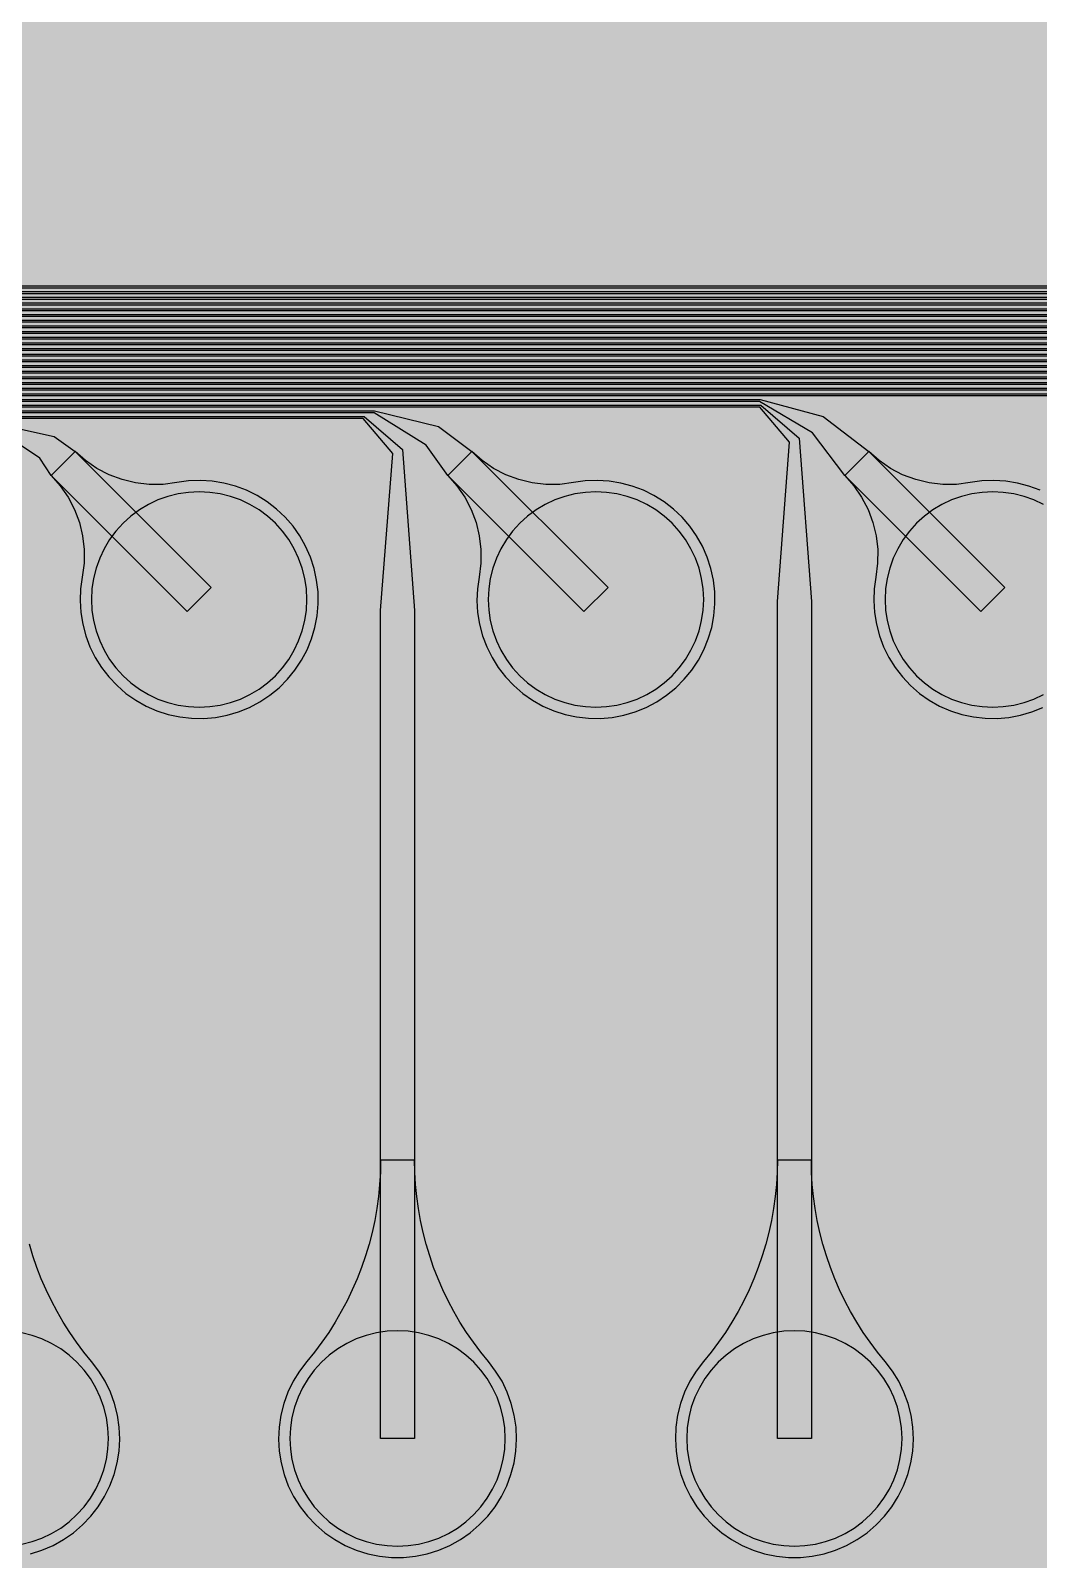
# Model space of a CAD drawing. Header units: metres. Extents: x -7220 to 10980, y -29667 to 1833.
# Drawn here: x -4156 to -3267, y -17889 to -16541 of the extents above; entities that cross this region are included whole.
import ezdxf

# ---------------------------------------------------------------- set-up
doc = ezdxf.new("R2010")
doc.units = ezdxf.units.M
for name, color, linetype in [('Metal1', 4, 'CONTINUOUS'), ('Polyimide', 7, 'CONTINUOUS'), ('Polyimide_Negative', 5, 'CONTINUOUS')]:
    doc.layers.add(name, color=color, linetype=linetype)

msp = doc.modelspace()

# ---------------------------------------------------------------- hatches: boundary and pattern name
at = {"layer": 'Polyimide'}
msp.add_hatch(color=7, dxfattribs=at).paths.add_polyline_path([(4099.4, -13861.6), (4142.6, -14152.8), (4214.2, -14438.4), (4313.4, -14715.5), (4439.2, -14981.7), (4590.6, -15234.2), (4766, -15470.7), (4963.7, -15688.8), (5181.8, -15886.5), (5418.3, -16061.9), (5670.8, -16213.3), (5936.9, -16339.1), (6214.1, -16438.3), (6499.7, -16509.9), (6790.9, -16553.1), (7085, -16567.5), (9980.4, -16567.5), (10058.8, -16571.4), (10136.4, -16582.9), (10212.6, -16601.9), (10286.5, -16628.4), (10357.5, -16662), (10424.8, -16702.3), (10487.9, -16749.1), (10546.1, -16801.8), (10598.8, -16860), (10645.6, -16923), (10685.9, -16990.4), (10719.5, -17061.4), (10745.9, -17135.3), (10765, -17211.4), (10776.5, -17289.1), (10780.4, -17367.5), (10780.4, -21957.3), (10741.6, -22012.9), (10706, -22070.6), (10673.6, -22130.1), (10644.5, -22191.4), (10618.9, -22254.2), (10596.8, -22318.2), (10578.3, -22383.5), (10563.4, -22449.6), (10552.2, -22516.5), (10544.7, -22583.8), (10541, -22651.5), (10541, -22719.3), (10544.7, -22787), (10552.2, -22854.4), (10563.4, -22921.2), (10578.3, -22987.4), (10596.8, -23052.6), (10618.9, -23116.7), (10644.5, -23179.5), (10673.6, -23240.7), (10706, -23300.3), (10741.6, -23357.9), (10780.4, -23413.5), (10780.4, -28667.5), (10776.5, -28745.9), (10765, -28823.6), (10745.9, -28899.7), (10719.5, -28973.6), (10685.9, -29044.6), (10645.6, -29112), (10598.8, -29175), (10546.1, -29233.2), (10487.9, -29285.9), (10424.8, -29332.7), (10357.5, -29373), (10286.5, -29406.6), (10212.6, -29433.1), (10136.4, -29452.1), (10058.8, -29463.6), (9980.4, -29467.5), (-6219.6, -29467.5), (-6298, -29463.6), (-6375.7, -29452.1), (-6451.9, -29433.1), (-6525.8, -29406.6), (-6596.7, -29373), (-6664.1, -29332.7), (-6727.1, -29285.9), (-6785.3, -29233.2), (-6838, -29175), (-6884.8, -29112), (-6925.2, -29044.6), (-6958.7, -28973.6), (-6985.2, -28899.7), (-7004.3, -28823.6), (-7015.8, -28745.9), (-7019.6, -28667.5), (-7019.6, -23426.3), (-6979.4, -23370.1), (-6942.3, -23311.6), (-6908.7, -23251.2), (-6878.5, -23189), (-6851.8, -23125.1), (-6828.8, -23059.9), (-6809.5, -22993.4), (-6794, -22926), (-6782.4, -22857.8), (-6774.6, -22789.1), (-6770.7, -22720), (-6770.7, -22650.8), (-6774.6, -22581.8), (-6782.4, -22513), (-6794, -22444.8), (-6809.5, -22377.4), (-6828.8, -22311), (-6851.8, -22245.7), (-6878.5, -22181.9), (-6908.7, -22119.7), (-6942.3, -22059.2), (-6979.4, -22000.8), (-7019.6, -21944.5), (-7019.6, -17367.5), (-7015.8, -17289.1), (-7004.3, -17211.4), (-6985.2, -17135.3), (-6958.7, -17061.4), (-6925.2, -16990.4), (-6884.8, -16923), (-6838, -16860), (-6785.3, -16801.8), (-6727.1, -16749.1), (-6664.1, -16702.3), (-6596.7, -16662), (-6525.8, -16628.4), (-6451.9, -16601.9), (-6375.7, -16582.9), (-6298, -16571.4), (-6219.6, -16567.5), (-3314, -16567.5), (-3019.9, -16553.1), (-2728.7, -16509.9), (-2443.1, -16438.3), (-2165.9, -16339.1), (-1899.8, -16213.3), (-1647.3, -16061.9), (-1410.8, -15886.5), (-1192.7, -15688.8), (-995, -15470.7), (-819.6, -15234.2), (-668.2, -14981.7), (-542.4, -14715.5), (-443.2, -14438.4), (-371.6, -14152.8), (-328.4, -13861.6), (-314, -13567.5), (-314, -13373.5), (-317.5, -13328.1), (-327.7, -13283.8), (-344.6, -13241.5), (-367.6, -13202.3), (-396.4, -13167), (-430.1, -13136.5), (-468, -13111.4), (-509.3, -13092.3), (-509.3, -13092.3), (-578.2, -13061.3), (-642.2, -13021.2), (-700.3, -12973), (-751.3, -12917.3), (-794.4, -12855.3), (-828.7, -12788.1), (-853.7, -12716.8), (-868.9, -12642.8), (-874, -12567.5), (-868.9, -12492.2), (-853.7, -12418.2), (-828.7, -12346.9), (-794.4, -12279.7), (-751.3, -12217.7), (-700.3, -12162), (-642.2, -12113.8), (-578.2, -12073.7), (-509.3, -12042.7), (-509.3, -12042.7), (-468, -12023.6), (-430.1, -11998.5), (-396.4, -11968), (-367.6, -11932.7), (-344.6, -11893.5), (-327.7, -11851.2), (-317.5, -11806.9), (-314, -11761.5), (-314, -11074.3), (-317.5, -11028.9), (-327.7, -10984.6), (-344.6, -10942.4), (-367.6, -10903.1), (-396.4, -10867.8), (-430.1, -10837.3), (-468, -10812.2), (-509.3, -10793.2), (-509.3, -10793.2), (-578.2, -10762.1), (-642.2, -10722.1), (-700.3, -10673.8), (-751.3, -10618.1), (-794.4, -10556.1), (-828.7, -10488.9), (-853.7, -10417.6), (-868.9, -10343.7), (-874, -10268.3), (-868.9, -10193), (-853.7, -10119), (-828.7, -10047.8), (-794.4, -9980.5), (-751.3, -9918.5), (-700.3, -9862.9), (-642.2, -9814.6), (-578.2, -9774.6), (-509.3, -9743.5), (-509.3, -9743.5), (-468, -9724.5), (-430.1, -9699.4), (-396.4, -9668.8), (-367.6, -9633.5), (-344.6, -9594.3), (-327.7, -9552), (-317.5, -9507.7), (-314, -9462.4), (-314, -8775.1), (-317.5, -8729.8), (-327.7, -8685.5), (-344.6, -8643.2), (-367.6, -8604), (-396.4, -8568.7), (-430.1, -8538.1), (-468, -8513), (-509.3, -8494), (-509.3, -8494), (-578.2, -8462.9), (-642.2, -8422.9), (-700.3, -8374.6), (-751.3, -8319), (-794.4, -8257), (-828.7, -8189.7), (-853.7, -8118.5), (-868.9, -8044.5), (-874, -7969.2), (-868.9, -7893.8), (-853.7, -7819.9), (-828.7, -7748.6), (-794.4, -7681.4), (-751.3, -7619.4), (-700.3, -7563.7), (-642.2, -7515.4), (-578.2, -7475.4), (-509.3, -7444.3), (-509.3, -7444.3), (-468, -7425.3), (-430.1, -7400.2), (-396.4, -7369.7), (-367.6, -7334.4), (-344.6, -7295.1), (-327.7, -7252.9), (-317.5, -7208.6), (-314, -7163.2), (-314, -6476), (-317.5, -6430.6), (-327.7, -6386.3), (-344.6, -6344), (-367.6, -6304.8), (-396.4, -6269.5), (-430.1, -6239), (-468, -6213.9), (-509.3, -6194.8), (-509.3, -6194.8), (-578.2, -6163.8), (-642.2, -6123.7), (-700.3, -6075.5), (-751.3, -6019.8), (-794.4, -5957.8), (-828.7, -5890.6), (-853.7, -5819.3), (-868.9, -5745.3), (-874, -5670), (-868.9, -5594.7), (-853.7, -5520.7), (-828.7, -5449.4), (-794.4, -5382.2), (-751.3, -5320.2), (-700.3, -5264.5), (-642.2, -5216.3), (-578.2, -5176.2), (-509.3, -5145.2), (-509.3, -5145.2), (-468, -5126.1), (-430.1, -5101), (-396.4, -5070.5), (-367.6, -5035.2), (-344.6, -4996), (-327.7, -4953.7), (-317.5, -4909.4), (-314, -4864), (-314, 380), (-314, 1532.5), (-269, 1532.5), (-268.8, 1525.6), (-268.1, 1518.8), (-267, 1512), (-265.4, 1505.3), (-263.4, 1498.7), (-261, 1492.3), (-258.2, 1486.1), (-254.9, 1480), (-251.3, 1474.2), (-247.3, 1468.6), (-242.9, 1463.3), (-238.2, 1458.3), (-233.2, 1453.6), (-227.9, 1449.2), (-222.3, 1445.2), (-216.5, 1441.6), (-210.4, 1438.3), (-204.2, 1435.5), (-197.8, 1433.1), (-191.2, 1431.1), (-184.5, 1429.5), (-177.7, 1428.4), (-170.9, 1427.7), (-164, 1427.5), (-157.1, 1427.7), (-150.3, 1428.4), (-143.5, 1429.5), (-136.8, 1431.1), (-130.2, 1433.1), (-123.8, 1435.5), (-117.6, 1438.3), (-111.5, 1441.6), (-105.7, 1445.2), (-100.1, 1449.2), (-94.8, 1453.6), (-89.8, 1458.3), (-85.1, 1463.3), (-80.7, 1468.6), (-76.7, 1474.2), (-73.1, 1480), (-69.8, 1486.1), (-67, 1492.3), (-64.6, 1498.7), (-62.6, 1505.3), (-61, 1512), (-59.9, 1518.8), (-59.2, 1525.6), (-59, 1532.5), (1786, 1532.5), (3835, 1532.5), (3835.2, 1539), (3835.9, 1545.6), (3836.9, 1552), (3838.4, 1558.4), (3840.3, 1564.6), (3842.6, 1570.8), (3845.3, 1576.7), (3848.4, 1582.5), (3851.9, 1588.1), (3855.7, 1593.4), (3859.8, 1598.4), (3864.3, 1603.2), (3869.1, 1607.7), (3874.1, 1611.8), (3879.4, 1615.6), (3885, 1619.1), (3890.8, 1622.2), (3896.7, 1624.9), (3902.9, 1627.2), (3909.1, 1629.1), (3915.5, 1630.6), (3921.9, 1631.6), (3928.5, 1632.3), (3935, 1632.5), (3941.5, 1632.3), (3948.1, 1631.6), (3954.5, 1630.6), (3960.9, 1629.1), (3967.1, 1627.2), (3973.3, 1624.9), (3979.2, 1622.2), (3985, 1619.1), (3990.6, 1615.6), (3995.9, 1611.8), (4000.9, 1607.7), (4005.7, 1603.2), (4010.2, 1598.4), (4014.3, 1593.4), (4018.1, 1588.1), (4021.6, 1582.5), (4024.7, 1576.7), (4027.4, 1570.8), (4029.7, 1564.6), (4031.6, 1558.4), (4033.1, 1552), (4034.1, 1545.6), (4034.8, 1539), (4035, 1532.5), (4085, 1532.5), (4085, 380), (4085, 330), (4085, -4864), (4088.5, -4909.4), (4098.7, -4953.7), (4115.6, -4996), (4138.6, -5035.2), (4167.4, -5070.5), (4201.1, -5101), (4239, -5126.1), (4280.3, -5145.2), (4280.3, -5145.2), (4349.2, -5176.2), (4413.2, -5216.3), (4471.3, -5264.5), (4522.3, -5320.2), (4565.4, -5382.2), (4599.7, -5449.4), (4624.7, -5520.7), (4639.9, -5594.7), (4645, -5670), (4639.9, -5745.3), (4624.7, -5819.3), (4599.7, -5890.6), (4565.4, -5957.8), (4522.3, -6019.8), (4471.3, -6075.5), (4413.2, -6123.7), (4349.2, -6163.8), (4280.3, -6194.8), (4239, -6213.9), (4201.1, -6239), (4167.4, -6269.5), (4138.6, -6304.8), (4115.6, -6344), (4098.7, -6386.3), (4088.5, -6430.6), (4085, -6476), (4085, -13567.5), (4099.4, -13861.6)])
at = {"layer": 'Polyimide_Negative'}
h = msp.add_hatch(color=7, dxfattribs=at)
h.paths.add_polyline_path([(-677.7, -11900.1), (-672.7, -11897), (-514, -11825.4), (-514, -11010.5), (-672.7, -10938.9), (-759.7, -10884.5), (-838.5, -10818.9), (-907.8, -10743.4), (-966.3, -10659.2), (-1013, -10567.8), (-1046.9, -10471.1), (-1067.5, -10370.6), (-1074.5, -10268.3), (-1040.7, -9768.4), (-677.7, -9600.9), (-672.7, -9597.8), (-514, -9526.2), (-514, -8711.3), (-672.7, -8639.7), (-759.7, -8585.3), (-838.5, -8519.8), (-907.8, -8444.2), (-966.3, -8360), (-1013, -8268.7), (-1046.9, -8171.9), (-1067.5, -8071.5), (-1074.5, -7969.2), (-1067.5, -7866.9), (-1046.9, -7766.4), (-1013, -7669.7), (-966.3, -7578.3), (-907.8, -7494.1), (-838.5, -7418.6), (-723.4, -7322.8), (-677.7, -7301.8), (-672.7, -7298.6), (-514, -7227), (-514, -6412.1), (-672.7, -6340.5), (-759.7, -6286.2), (-838.5, -6220.6), (-907.8, -6145), (-966.3, -6060.8), (-1013, -5969.5), (-1046.9, -5872.8), (-1067.5, -5772.3), (-1074.5, -5670), (-1067.5, -5567.7), (-1046.9, -5467.2), (-1013, -5370.5), (-966.3, -5279.2), (-907.8, -5195), (-838.5, -5119.4), (-723.4, -5023.7), (-677.7, -5002.6), (-672.7, -4999.5), (-514, -4927.9), (-514, 1732.5), (166.5, 1732.5), (1786, 1732.5), (3699.2, 1732.5), (3768.3, 1782), (3784.9, 1792.4), (3802.3, 1801.7), (3820.2, 1809.8), (3838.5, 1816.7), (3857.3, 1822.4), (3876.5, 1826.8), (3895.8, 1830), (3915.4, 1832), (3935, 1832.6), (3954.6, 1832), (3974.2, 1830), (3993.5, 1826.8), (4012.7, 1822.4), (4031.5, 1816.7), (4049.8, 1809.8), (4067.7, 1801.7), (4085.1, 1792.4), (4101.7, 1782), (4285, 1650.7), (4285, -4927.9), (4443.7, -4999.5), (4530.7, -5053.8), (4609.5, -5119.4), (4678.8, -5195), (4737.3, -5279.2), (4784, -5370.5), (4817.9, -5467.2), (4838.5, -5567.7), (4845.5, -5670), (4838.5, -5772.3), (4817.9, -5872.8), (4784, -5969.5), (4737.3, -6060.8), (4678.8, -6145), (4609.5, -6220.6), (4530.7, -6286.2), (4443.7, -6340.5), (4285, -6412.1), (4285, -13562.6), (4298.7, -13841.9), (4339, -14113.7), (4405.8, -14380.2), (4498.4, -14638.9), (4615.8, -14887.3), (4757.1, -15123), (4920.8, -15343.6), (5105.3, -15547.2), (5308.9, -15731.7), (5529.5, -15895.4), (5765.2, -16036.7), (6013.6, -16154.1), (6272.3, -16246.7), (6538.8, -16313.5), (6810.6, -16353.8), (7089.9, -16367.5), (9985.3, -16367.5), (10078.4, -16372.1), (10175.5, -16386.5), (10270.7, -16410.3), (10363.2, -16443.4), (10451.9, -16485.4), (10536.1, -16535.8), (10614.9, -16594.3), (10687.7, -16660.2), (10753.6, -16733), (10812, -16811.8), (10862.5, -16896), (10904.5, -16984.7), (10937.5, -17077.1), (10961.4, -17172.4), (10975.8, -17269.5), (10980.4, -17362.6), (10980.4, -22020.1), (10908.8, -22122.8), (10879, -22171), (10851.9, -22220.8), (10827.6, -22272.1), (10806.2, -22324.6), (10787.7, -22378.2), (10772.2, -22432.8), (10759.7, -22488.1), (10750.4, -22544.1), (10744.1, -22600.4), (10741, -22657.1), (10741, -22713.8), (10744.1, -22770.4), (10750.4, -22826.8), (10759.7, -22882.7), (10772.2, -22938.1), (10787.7, -22992.6), (10806.2, -23046.2), (10827.6, -23098.8), (10851.9, -23150), (10879, -23199.8), (10908.8, -23248.1), (10980.4, -23350.7), (10980.4, -28672.4), (10975.8, -28765.5), (10961.4, -28862.6), (10937.5, -28957.9), (10904.5, -29050.3), (10862.5, -29139), (10812, -29223.2), (10753.6, -29302), (10687.7, -29374.8), (10614.9, -29440.7), (10536.1, -29499.2), (10451.9, -29549.6), (10363.2, -29591.6), (10270.7, -29624.7), (10175.5, -29648.5), (10078.4, -29662.9), (9985.3, -29667.5), (-6224.5, -29667.5), (-6317.7, -29662.9), (-6414.8, -29648.5), (-6510, -29624.7), (-6602.4, -29591.6), (-6691.1, -29549.6), (-6775.3, -29499.2), (-6854.2, -29440.7), (-6926.9, -29374.8), (-6992.8, -29302), (-7051.3, -29223.2), (-7101.8, -29139), (-7143.7, -29050.3), (-7176.8, -28957.9), (-7200.6, -28862.6), (-7215.1, -28765.5), (-7219.6, -28672.4), (-7219.6, -23362.1), (-7145.3, -23258.2), (-7114.3, -23209.4), (-7086.1, -23158.8), (-7060.8, -23106.7), (-7038.6, -23053.3), (-7019.3, -22998.7), (-7003.2, -22943.1), (-6990.2, -22886.7), (-6980.5, -22829.7), (-6973.9, -22772.2), (-6970.7, -22714.4), (-6970.7, -22656.5), (-6973.9, -22598.7), (-6980.5, -22541.2), (-6990.2, -22484.1), (-7003.2, -22427.7), (-7019.3, -22372.1), (-7038.6, -22317.6), (-7060.8, -22264.1), (-7086.1, -22212.1), (-7114.3, -22161.5), (-7145.3, -22112.6), (-7219.6, -22008.7), (-7219.6, -17362.6), (-7215.1, -17269.5), (-7200.6, -17172.4), (-7176.8, -17077.1), (-7143.7, -16984.7), (-7101.8, -16896), (-7051.3, -16811.8), (-6992.8, -16733), (-6926.9, -16660.2), (-6854.2, -16594.3), (-6775.3, -16535.8), (-6691.1, -16485.4), (-6602.4, -16443.4), (-6510, -16410.3), (-6414.8, -16386.5), (-6317.7, -16372.1), (-6224.5, -16367.5), (-3318.9, -16367.5), (-3039.6, -16353.8), (-2767.8, -16313.5), (-2501.3, -16246.7), (-2242.6, -16154.1), (-1994.2, -16036.7), (-1758.5, -15895.4), (-1537.9, -15731.7), (-1334.3, -15547.2), (-1149.8, -15343.6), (-986.1, -15123), (-844.8, -14887.3), (-727.4, -14638.9), (-634.8, -14380.2), (-568, -14113.7), (-527.7, -13841.9), (-514, -13562.6), (-514, -13309.6), (-672.7, -13238), (-759.7, -13183.7), (-838.5, -13118.1), (-907.8, -13042.5), (-966.3, -12958.3), (-1013, -12867), (-1046.9, -12770.2), (-1067.5, -12669.8), (-1074.5, -12567.5), (-1040.7, -12067.5), (-677.7, -11900.1)])
h.paths.add_polyline_path([(4085, -13567.5), (4085, -6476), (4088.5, -6430.6), (4098.7, -6386.3), (4115.6, -6344), (4138.6, -6304.8), (4167.4, -6269.5), (4201.1, -6239), (4239, -6213.9), (4280.3, -6194.8), (4349.2, -6163.8), (4413.2, -6123.7), (4471.3, -6075.5), (4522.3, -6019.8), (4565.4, -5957.8), (4599.7, -5890.6), (4624.7, -5819.3), (4639.9, -5745.3), (4645, -5670), (4639.9, -5594.7), (4624.7, -5520.7), (4599.7, -5449.4), (4565.4, -5382.2), (4522.3, -5320.2), (4471.3, -5264.5), (4413.2, -5216.3), (4349.2, -5176.2), (4280.3, -5145.2), (4280.3, -5145.2), (4239, -5126.1), (4201.1, -5101), (4167.4, -5070.5), (4138.6, -5035.2), (4115.6, -4996), (4098.7, -4953.7), (4088.5, -4909.4), (4085, -4864), (4085, 330), (4085, 380), (4085, 1532.5), (4035, 1532.5), (4034.8, 1539), (4034.1, 1545.6), (4033.1, 1552), (4031.6, 1558.4), (4029.7, 1564.6), (4027.4, 1570.8), (4024.7, 1576.7), (4021.6, 1582.5), (4018.1, 1588.1), (4014.3, 1593.4), (4010.2, 1598.4), (4005.7, 1603.2), (4000.9, 1607.7), (3995.9, 1611.8), (3990.6, 1615.6), (3985, 1619.1), (3979.2, 1622.2), (3973.3, 1624.9), (3967.1, 1627.2), (3960.9, 1629.1), (3954.5, 1630.6), (3948.1, 1631.6), (3941.5, 1632.3), (3935, 1632.5), (3928.5, 1632.3), (3921.9, 1631.6), (3915.5, 1630.6), (3909.1, 1629.1), (3902.9, 1627.2), (3896.7, 1624.9), (3890.8, 1622.2), (3885, 1619.1), (3879.4, 1615.6), (3874.1, 1611.8), (3869.1, 1607.7), (3864.3, 1603.2), (3859.8, 1598.4), (3855.7, 1593.4), (3851.9, 1588.1), (3848.4, 1582.5), (3845.3, 1576.7), (3842.6, 1570.8), (3840.3, 1564.6), (3838.4, 1558.4), (3836.9, 1552), (3835.9, 1545.6), (3835.2, 1539), (3835, 1532.5), (1786, 1532.5), (-59, 1532.5), (-59.2, 1525.6), (-59.9, 1518.8), (-61, 1512), (-62.6, 1505.3), (-64.6, 1498.7), (-67, 1492.3), (-69.8, 1486.1), (-73.1, 1480), (-76.7, 1474.2), (-80.7, 1468.6), (-85.1, 1463.3), (-89.8, 1458.3), (-94.8, 1453.6), (-100.1, 1449.2), (-105.7, 1445.2), (-111.5, 1441.6), (-117.6, 1438.3), (-123.8, 1435.5), (-130.2, 1433.1), (-136.8, 1431.1), (-143.5, 1429.5), (-150.3, 1428.4), (-157.1, 1427.7), (-164, 1427.5), (-170.9, 1427.7), (-177.7, 1428.4), (-184.5, 1429.5), (-191.2, 1431.1), (-197.8, 1433.1), (-204.2, 1435.5), (-210.4, 1438.3), (-216.5, 1441.6), (-222.3, 1445.2), (-227.9, 1449.2), (-233.2, 1453.6), (-238.2, 1458.3), (-242.9, 1463.3), (-247.3, 1468.6), (-251.3, 1474.2), (-254.9, 1480), (-258.2, 1486.1), (-261, 1492.3), (-263.4, 1498.7), (-265.4, 1505.3), (-267, 1512), (-268.1, 1518.8), (-268.8, 1525.6), (-269, 1532.5), (-314, 1532.5), (-314, 380), (-314, -4864), (-317.5, -4909.4), (-327.7, -4953.7), (-344.6, -4996), (-367.6, -5035.2), (-396.4, -5070.5), (-430.1, -5101), (-468, -5126.1), (-509.3, -5145.2), (-509.3, -5145.2), (-578.2, -5176.2), (-642.2, -5216.3), (-700.3, -5264.5), (-751.3, -5320.2), (-794.4, -5382.2), (-828.7, -5449.4), (-853.7, -5520.7), (-868.9, -5594.7), (-874, -5670), (-868.9, -5745.3), (-853.7, -5819.3), (-828.7, -5890.6), (-794.4, -5957.8), (-751.3, -6019.8), (-700.3, -6075.5), (-642.2, -6123.7), (-578.2, -6163.8), (-509.3, -6194.8), (-509.3, -6194.8), (-468, -6213.9), (-430.1, -6239), (-396.4, -6269.5), (-367.6, -6304.8), (-344.6, -6344), (-327.7, -6386.3), (-317.5, -6430.6), (-314, -6476), (-314, -7163.2), (-317.5, -7208.6), (-327.7, -7252.9), (-344.6, -7295.1), (-367.6, -7334.4), (-396.4, -7369.7), (-430.1, -7400.2), (-468, -7425.3), (-509.3, -7444.3), (-509.3, -7444.3), (-578.2, -7475.4), (-642.2, -7515.4), (-700.3, -7563.7), (-751.3, -7619.4), (-794.4, -7681.4), (-828.7, -7748.6), (-853.7, -7819.9), (-868.9, -7893.8), (-874, -7969.2), (-868.9, -8044.5), (-853.7, -8118.5), (-828.7, -8189.7), (-794.4, -8257), (-751.3, -8319), (-700.3, -8374.6), (-642.2, -8422.9), (-578.2, -8462.9), (-509.3, -8494), (-509.3, -8494), (-468, -8513), (-430.1, -8538.1), (-396.4, -8568.7), (-367.6, -8604), (-344.6, -8643.2), (-327.7, -8685.5), (-317.5, -8729.8), (-314, -8775.1), (-314, -9462.4), (-317.5, -9507.7), (-327.7, -9552), (-344.6, -9594.3), (-367.6, -9633.5), (-396.4, -9668.8), (-430.1, -9699.4), (-468, -9724.5), (-509.3, -9743.5), (-509.3, -9743.5), (-578.2, -9774.6), (-642.2, -9814.6), (-700.3, -9862.9), (-751.3, -9918.5), (-794.4, -9980.5), (-828.7, -10047.8), (-853.7, -10119), (-868.9, -10193), (-874, -10268.3), (-868.9, -10343.7), (-853.7, -10417.6), (-828.7, -10488.9), (-794.4, -10556.1), (-751.3, -10618.1), (-700.3, -10673.8), (-642.2, -10722.1), (-578.2, -10762.1), (-509.3, -10793.2), (-509.3, -10793.2), (-468, -10812.2), (-430.1, -10837.3), (-396.4, -10867.8), (-367.6, -10903.1), (-344.6, -10942.4), (-327.7, -10984.6), (-317.5, -11028.9), (-314, -11074.3), (-314, -11761.5), (-317.5, -11806.9), (-327.7, -11851.2), (-344.6, -11893.5), (-367.6, -11932.7), (-396.4, -11968), (-430.1, -11998.5), (-468, -12023.6), (-509.3, -12042.7), (-509.3, -12042.7), (-578.2, -12073.7), (-642.2, -12113.8), (-700.3, -12162), (-751.3, -12217.7), (-794.4, -12279.7), (-828.7, -12346.9), (-853.7, -12418.2), (-868.9, -12492.2), (-874, -12567.5), (-868.9, -12642.8), (-853.7, -12716.8), (-828.7, -12788.1), (-794.4, -12855.3), (-751.3, -12917.3), (-700.3, -12973), (-642.2, -13021.2), (-578.2, -13061.3), (-509.3, -13092.3), (-509.3, -13092.3), (-468, -13111.4), (-430.1, -13136.5), (-396.4, -13167), (-367.6, -13202.3), (-344.6, -13241.5), (-327.7, -13283.8), (-317.5, -13328.1), (-314, -13373.5), (-314, -13567.5), (-328.4, -13861.6), (-371.6, -14152.8), (-443.2, -14438.4), (-542.4, -14715.5), (-668.2, -14981.7), (-819.6, -15234.2), (-995, -15470.7), (-1192.7, -15688.8), (-1410.8, -15886.5), (-1647.3, -16061.9), (-1899.8, -16213.3), (-2165.9, -16339.1), (-2443.1, -16438.3), (-2728.7, -16509.9), (-3019.9, -16553.1), (-3314, -16567.5), (-6219.6, -16567.5), (-6298, -16571.4), (-6375.7, -16582.9), (-6451.9, -16601.9), (-6525.8, -16628.4), (-6596.7, -16662), (-6664.1, -16702.3), (-6727.1, -16749.1), (-6785.3, -16801.8), (-6838, -16860), (-6884.8, -16923), (-6925.2, -16990.4), (-6958.7, -17061.4), (-6985.2, -17135.3), (-7004.3, -17211.4), (-7015.8, -17289.1), (-7019.6, -17367.5), (-7019.6, -21944.5), (-6979.4, -22000.8), (-6942.3, -22059.2), (-6908.7, -22119.7), (-6878.5, -22181.9), (-6851.8, -22245.7), (-6828.8, -22311), (-6809.5, -22377.4), (-6794, -22444.8), (-6782.4, -22513), (-6774.6, -22581.8), (-6770.7, -22650.8), (-6770.7, -22720), (-6774.6, -22789.1), (-6782.4, -22857.8), (-6794, -22926), (-6809.5, -22993.4), (-6828.8, -23059.9), (-6851.8, -23125.1), (-6878.5, -23189), (-6908.7, -23251.2), (-6942.3, -23311.6), (-6979.4, -23370.1), (-7019.6, -23426.3), (-7019.6, -28667.5), (-7015.8, -28745.9), (-7004.3, -28823.6), (-6985.2, -28899.7), (-6958.7, -28973.6), (-6925.2, -29044.6), (-6884.8, -29112), (-6838, -29175), (-6785.3, -29233.2), (-6727.1, -29285.9), (-6664.1, -29332.7), (-6596.7, -29373), (-6525.8, -29406.6), (-6451.9, -29433.1), (-6375.7, -29452.1), (-6298, -29463.6), (-6219.6, -29467.5), (9980.4, -29467.5), (10058.8, -29463.6), (10136.4, -29452.1), (10212.6, -29433.1), (10286.5, -29406.6), (10357.5, -29373), (10424.8, -29332.7), (10487.9, -29285.9), (10546.1, -29233.2), (10598.8, -29175), (10645.6, -29112), (10685.9, -29044.6), (10719.5, -28973.6), (10745.9, -28899.7), (10765, -28823.6), (10776.5, -28745.9), (10780.4, -28667.5), (10780.4, -23413.5), (10741.6, -23357.9), (10706, -23300.3), (10673.6, -23240.7), (10644.5, -23179.5), (10618.9, -23116.7), (10596.8, -23052.6), (10578.3, -22987.4), (10563.4, -22921.2), (10552.2, -22854.4), (10544.7, -22787), (10541, -22719.3), (10541, -22651.5), (10544.7, -22583.8), (10552.2, -22516.5), (10563.4, -22449.6), (10578.3, -22383.5), (10596.8, -22318.2), (10618.9, -22254.2), (10644.5, -22191.4), (10673.6, -22130.1), (10706, -22070.6), (10741.6, -22012.9), (10780.4, -21957.3), (10780.4, -17367.5), (10776.5, -17289.1), (10765, -17211.4), (10745.9, -17135.3), (10719.5, -17061.4), (10685.9, -16990.4), (10645.6, -16923), (10598.8, -16860), (10546.1, -16801.8), (10487.9, -16749.1), (10424.8, -16702.3), (10357.5, -16662), (10286.5, -16628.4), (10212.6, -16601.9), (10136.4, -16582.9), (10058.8, -16571.4), (9980.4, -16567.5), (7085, -16567.5), (6790.9, -16553.1), (6499.7, -16509.9), (6214.1, -16438.3), (5936.9, -16339.1), (5670.8, -16213.3), (5418.3, -16061.9), (5181.8, -15886.5), (4963.7, -15688.8), (4766, -15470.7), (4590.6, -15234.2), (4439.2, -14981.7), (4313.4, -14715.5), (4214.2, -14438.4), (4142.6, -14152.8), (4099.4, -13861.6), (4085, -13567.5)], flags=0)

# ---------------------------------------------------------------- linework, layer by layer
at = {"layer": 'Metal1'}
for points in [[(-6048.1, -19377.9), (-6048.1, -16796.6), (-6017.5, -16766), (21.9, -16766), (69.5, -16789.8), (128.8, -16884.6), (206.2, -17035.7), (179.5, -17049.3), (102.1, -16898.3), (61.2, -16797.5), (21.4, -16768), (-6016.7, -16768), (-6046.1, -16797.4), (-6046.1, -19377.1)], [(-6043.1, -19372.9), (-6043.1, -16801.6), (-6012.5, -16771), (-11.7, -16771), (21.8, -16800.4), (32.9, -16964.2), (32.9, -17782.5), (2.9, -17782.5), (2.9, -16964.2), (14, -16803.6), (-12.5, -16773), (-6011.7, -16773), (-6041.1, -16802.4), (-6041.1, -19372.1)], [(-6038.1, -19367.9), (-6038.1, -16806.6), (-6007.5, -16776), (-328.1, -16776), (-279.9, -16799.4), (-223.6, -16885.6), (-143.9, -17035.5), (-170.4, -17049.5), (-250.1, -16899.7), (-288.6, -16807.6), (-328.6, -16778), (-6006.7, -16778), (-6036.1, -16807.4), (-6036.1, -19367.1)], [(-6033.1, -19362.9), (-6033.1, -16811.6), (-6002.5, -16781), (-361.7, -16781), (-328.2, -16810.4), (-317.1, -16972.2), (-317.1, -17782.5), (-347.1, -17782.5), (-347.1, -16972.2), (-336.1, -16813.6), (-362.5, -16783), (-6001.7, -16783), (-6031.1, -16812.4), (-6031.1, -19362.1)], [(-6028.1, -19357.9), (-6028.1, -16816.6), (-5997.5, -16786), (-678.1, -16786), (-629.3, -16808.9), (-576.1, -16886.7), (-494, -17035.2), (-520.3, -17049.8), (-602.3, -16901.2), (-638.3, -16817.6), (-678.6, -16788), (-5996.7, -16788), (-6026.1, -16817.4), (-6026.1, -19357.1)], [(-6023.1, -19352.9), (-6023.1, -16821.6), (-5992.5, -16791), (-711.7, -16791), (-678.2, -16820.4), (-667.1, -16980.2), (-667.1, -17782.5), (-697.1, -17782.5), (-697.1, -16980.2), (-686.1, -16823.6), (-712.5, -16793), (-5991.7, -16793), (-6021.1, -16822.4), (-6021.1, -19352.1)], [(-6018.1, -19347.9), (-6018.1, -16826.6), (-5987.5, -16796), (-1028.1, -16796), (-978.7, -16818.3), (-928.7, -16887.9), (-844.1, -17035), (-870.1, -17050), (-954.7, -16902.9), (-988, -16827.7), (-1028.6, -16798), (-5986.7, -16798), (-6016.1, -16827.4), (-6016.1, -19347.1)], [(-6013.1, -19342.9), (-6013.1, -16831.6), (-5982.5, -16801), (-1061.7, -16801), (-1028.1, -16830.3), (-1017.1, -16988.2), (-1017.1, -17782.5), (-1047.1, -17782.5), (-1047.1, -16988.2), (-1036.1, -16833.7), (-1062.5, -16803), (-5981.7, -16803), (-6011.1, -16832.4), (-6011.1, -19342.1)], [(-6008.1, -19337.9), (-6008.1, -16836.6), (-5977.5, -16806), (-1378.1, -16806), (-1328, -16827.7), (-1281.5, -16889.2), (-1194.3, -17034.8), (-1220, -17050.2), (-1307.3, -16904.7), (-1337.8, -16837.7), (-1378.6, -16808), (-5976.7, -16808), (-6006.1, -16837.4), (-6006.1, -19337.1)], [(-6003.1, -19332.9), (-6003.1, -16841.6), (-5972.5, -16811), (-1411.7, -16811), (-1378.1, -16840.3), (-1367.1, -16996.2), (-1367.1, -17782.5), (-1397.1, -17782.5), (-1397.1, -16996.2), (-1386.1, -16843.7), (-1412.5, -16813), (-5971.7, -16813), (-6001.1, -16842.4), (-6001.1, -19332.1)], [(-5998.1, -19327.9), (-5998.1, -16846.6), (-5967.5, -16816), (-1728.1, -16816), (-1677.3, -16837), (-1634.5, -16890.7), (-1544.4, -17034.5), (-1569.8, -17050.5), (-1659.9, -16906.6), (-1687.5, -16847.8), (-1728.6, -16818), (-5966.7, -16818), (-5996.1, -16847.4), (-5996.1, -19327.1)], [(-5993.1, -19322.9), (-5993.1, -16851.6), (-5962.5, -16821), (-1761.7, -16821), (-1728.1, -16850.3), (-1717.1, -17004.2), (-1717.1, -17782.5), (-1747.1, -17782.5), (-1747.1, -17004.2), (-1736.2, -16853.7), (-1762.5, -16823), (-5961.7, -16823), (-5991.1, -16852.4), (-5991.1, -19322.1)], [(-5988.1, -19317.9), (-5988.1, -16856.6), (-5957.5, -16826), (-2078.1, -16826), (-2026.5, -16846.3), (-1987.6, -16892.3), (-1894.6, -17034.3), (-1919.7, -17050.7), (-2012.7, -16908.8), (-2037.3, -16857.9), (-2078.6, -16828), (-5956.7, -16828), (-5986.1, -16857.4), (-5986.1, -19317.1)], [(-5983.1, -19312.9), (-5983.1, -16861.6), (-5952.5, -16831), (-2111.7, -16831), (-2078, -16860.3), (-2067.1, -17012.2), (-2067.1, -17782.5), (-2097.1, -17782.5), (-2097.1, -17012.2), (-2086.2, -16863.7), (-2112.5, -16833), (-5951.7, -16833), (-5981.1, -16862.4), (-5981.1, -19312.1)], [(-5978.1, -19307.9), (-5978.1, -16866.6), (-5947.5, -16836), (-2428.1, -16836), (-2375.7, -16855.4), (-2340.9, -16894.1), (-2244.8, -17034), (-2269.5, -17051), (-2365.6, -16911.1), (-2387, -16868.1), (-2428.6, -16838), (-5946.7, -16838), (-5976.1, -16867.4), (-5976.1, -19307.1)], [(-5973.1, -19302.9), (-5973.1, -16871.6), (-5942.5, -16841), (-2461.7, -16841), (-2428, -16870.3), (-2417.1, -17020.2), (-2417.1, -17782.5), (-2447.1, -17782.5), (-2447.1, -17020.2), (-2436.2, -16873.7), (-2462.5, -16843), (-5941.7, -16843), (-5971.1, -16872.4), (-5971.1, -19302.1)], [(-5968.1, -19297.9), (-5968.1, -16876.6), (-5937.5, -16846), (-2778.1, -16846), (-2724.8, -16864.4), (-2694.3, -16896.1), (-2595, -17033.7), (-2619.3, -17051.3), (-2718.7, -16913.7), (-2736.7, -16878.3), (-2778.6, -16848), (-5936.7, -16848), (-5966.1, -16877.4), (-5966.1, -19297.1)], [(-5963.1, -19292.9), (-5963.1, -16881.6), (-5932.5, -16851), (-2811.7, -16851), (-2778, -16880.3), (-2767.1, -17028.2), (-2767.1, -17782.5), (-2797.1, -17782.5), (-2797.1, -17028.2), (-2786.3, -16883.7), (-2812.5, -16853), (-5931.7, -16853), (-5961.1, -16882.4), (-5961.1, -19292.1)], [(-5958.1, -19287.9), (-5958.1, -16886.6), (-5927.5, -16856), (-3128.1, -16856), (-3073.9, -16873.2), (-3048, -16898.4), (-2945.2, -17033.4), (-2969.1, -17051.6), (-3071.9, -16916.6), (-3086.5, -16888.5), (-3128.6, -16858), (-5926.7, -16858), (-5956.1, -16887.4), (-5956.1, -19287.1)], [(-5953.1, -19282.9), (-5953.1, -16891.6), (-5922.5, -16861), (-3161.7, -16861), (-3127.9, -16890.3), (-3117.1, -17036.2), (-3117.1, -17782.5), (-3147.1, -17782.5), (-3147.1, -17036.2), (-3136.3, -16893.7), (-3162.5, -16863), (-5921.7, -16863), (-5951.1, -16892.4), (-5951.1, -19282.1)], [(-5948.1, -19277.9), (-5948.1, -16896.6), (-5917.5, -16866), (-3512.4, -16866), (-3456.6, -16881), (-3416.5, -16911.9), (-3296.5, -17031.9), (-3317.7, -17053.1), (-3437.7, -16933.1), (-3466.2, -16895.4), (-3512.8, -16868), (-5916.7, -16868), (-5946.1, -16897.4), (-5946.1, -19277.1)], [(-5943.1, -19272.9), (-5943.1, -16901.6), (-5912.5, -16871), (-3511.7, -16871), (-3477.9, -16900.3), (-3467.1, -17044.2), (-3467.1, -17782.5), (-3497.1, -17782.5), (-3497.1, -17044.2), (-3486.3, -16903.7), (-3512.5, -16873), (-5911.7, -16873), (-5941.1, -16902.4), (-5941.1, -19272.1)], [(-5938.1, -19267.9), (-5938.1, -16906.6), (-5907.5, -16876), (-3852.4, -16876), (-3795.9, -16890), (-3766.5, -16911.9), (-3646.5, -17031.9), (-3667.7, -17053.1), (-3787.7, -16933.1), (-3806.9, -16906.4), (-3852.8, -16878), (-5906.7, -16878), (-5936.1, -16907.4), (-5936.1, -19267.1)], [(-5933.1, -19262.9), (-5933.1, -16911.6), (-5902.5, -16881), (-3861.7, -16881), (-3827.9, -16910.2), (-3817.1, -17052.2), (-3817.1, -17782.5), (-3847.1, -17782.5), (-3847.1, -17052.2), (-3836.4, -16913.8), (-3862.5, -16883), (-5901.7, -16883), (-5931.1, -16912.4), (-5931.1, -19262.1)], [(-5928.1, -19257.9), (-5928.1, -16916.6), (-5897.5, -16886), (-4192.4, -16886), (-4135, -16898.7), (-4116.5, -16911.9), (-3996.5, -17031.9), (-4017.7, -17053.1), (-4137.7, -16933.1), (-4147.8, -16917.8), (-4192.8, -16888), (-5896.7, -16888), (-5926.1, -16917.4), (-5926.1, -19257.1)], [(-3265.3, -16946.2), (-3275.2, -16942.5), (-3285.3, -16939.8), (-3295.6, -16938.1), (-3306.1, -16937.5), (-3316.6, -16937.9), (-3326.9, -16939.4), (-3339, -16941), (-3351.2, -16941), (-3363.3, -16939.6), (-3375.1, -16936.8), (-3386.6, -16932.5), (-3397.4, -16926.9), (-3407.4, -16920), (-3416.5, -16911.9), (-3437.7, -16933.1), (-3437.7, -16933.1), (-3429.7, -16942.2), (-3422.8, -16952.3), (-3417.1, -16963.1), (-3412.8, -16974.5), (-3410, -16986.3), (-3408.6, -16998.4), (-3408.7, -17010.6), (-3410.2, -17022.7), (-3411.7, -17033.1), (-3412.1, -17043.5), (-3411.5, -17054), (-3409.8, -17064.3), (-3407.1, -17074.5), (-3403.5, -17084.3), (-3398.8, -17093.7), (-3393.3, -17102.6), (-3386.8, -17110.8), (-3379.6, -17118.4), (-3371.7, -17125.3), (-3363.1, -17131.3), (-3354, -17136.5), (-3344.4, -17140.7), (-3334.4, -17143.9), (-3324.2, -17146.1), (-3313.8, -17147.3), (-3303.3, -17147.4), (-3292.8, -17146.5), (-3282.5, -17144.6), (-3272.5, -17141.6), (-3262.8, -17137.7)], [(-4155.9, -17884.2), (-4145.8, -17881), (-4136, -17876.8), (-4126.7, -17871.7), (-4118, -17865.7), (-4110, -17858.8), (-4102.6, -17851.1), (-4096.1, -17842.7), (-4090.5, -17833.7), (-4085.8, -17824.2), (-4082.1, -17814.3), (-4079.4, -17804.1), (-4077.7, -17793.6), (-4077.1, -17783), (-4077.6, -17772.4), (-4079.2, -17761.9), (-4081.8, -17751.6), (-4085.4, -17741.7), (-4090, -17732.1), (-4095.6, -17723.1), (-4102, -17714.6), (-4108.8, -17706.3), (-4115.2, -17697.7), (-4121.3, -17688.9), (-4127.1, -17679.9), (-4132.5, -17670.6), (-4137.5, -17661.1), (-4142.2, -17651.4), (-4146.4, -17641.6), (-4150.3, -17631.6), (-4153.8, -17621.4), (-4156.9, -17611.1)]]:
    msp.add_lwpolyline(points, dxfattribs=at)
for points in [[(-4137.7, -16933.1), (-4129.7, -16942.2), (-4122.8, -16952.3), (-4117.1, -16963.1), (-4112.8, -16974.5), (-4110, -16986.3), (-4108.6, -16998.4), (-4108.7, -17010.6), (-4110.2, -17022.7), (-4111.7, -17033.1), (-4112.1, -17043.5), (-4111.5, -17054), (-4109.8, -17064.3), (-4107.1, -17074.5), (-4103.5, -17084.3), (-4098.8, -17093.7), (-4093.3, -17102.6), (-4086.8, -17110.8), (-4079.6, -17118.4), (-4071.7, -17125.3), (-4063.1, -17131.3), (-4054, -17136.5), (-4044.4, -17140.7), (-4034.4, -17143.9), (-4024.2, -17146.1), (-4013.8, -17147.3), (-4003.3, -17147.4), (-3992.8, -17146.5), (-3982.5, -17144.6), (-3972.5, -17141.6), (-3962.8, -17137.7), (-3953.5, -17132.8), (-3944.8, -17127), (-3936.7, -17120.4), (-3929.3, -17112.9), (-3922.6, -17104.8), (-3916.8, -17096.1), (-3911.9, -17086.8), (-3908, -17077.1), (-3905, -17067.1), (-3903.1, -17056.8), (-3902.2, -17046.3), (-3902.3, -17035.9), (-3903.5, -17025.4), (-3905.7, -17015.2), (-3909, -17005.2), (-3913.2, -16995.6), (-3918.3, -16986.5), (-3924.3, -16977.9), (-3931.2, -16970), (-3938.8, -16962.8), (-3947.1, -16956.4), (-3956, -16950.8), (-3965.3, -16946.2), (-3975.2, -16942.5), (-3985.3, -16939.8), (-3995.6, -16938.1), (-4006.1, -16937.5), (-4016.6, -16937.9), (-4026.9, -16939.4), (-4039, -16941), (-4051.2, -16941), (-4063.3, -16939.6), (-4075.1, -16936.8), (-4086.6, -16932.5), (-4097.4, -16926.9), (-4107.4, -16920), (-4116.5, -16911.9), (-4137.7, -16933.1)], [(-3787.7, -16933.1), (-3779.7, -16942.2), (-3772.8, -16952.3), (-3767.1, -16963.1), (-3762.8, -16974.5), (-3760, -16986.3), (-3758.6, -16998.4), (-3758.7, -17010.6), (-3760.2, -17022.7), (-3761.7, -17033.1), (-3762.1, -17043.5), (-3761.5, -17054), (-3759.8, -17064.3), (-3757.1, -17074.5), (-3753.5, -17084.3), (-3748.8, -17093.7), (-3743.3, -17102.6), (-3736.8, -17110.8), (-3729.6, -17118.4), (-3721.7, -17125.3), (-3713.1, -17131.3), (-3704, -17136.5), (-3694.4, -17140.7), (-3684.4, -17143.9), (-3674.2, -17146.1), (-3663.8, -17147.3), (-3653.3, -17147.4), (-3642.8, -17146.5), (-3632.5, -17144.6), (-3622.5, -17141.6), (-3612.8, -17137.7), (-3603.5, -17132.8), (-3594.8, -17127), (-3586.7, -17120.4), (-3579.3, -17112.9), (-3572.6, -17104.8), (-3566.8, -17096.1), (-3561.9, -17086.8), (-3558, -17077.1), (-3555, -17067.1), (-3553.1, -17056.8), (-3552.2, -17046.3), (-3552.3, -17035.9), (-3553.5, -17025.4), (-3555.7, -17015.2), (-3559, -17005.2), (-3563.2, -16995.6), (-3568.3, -16986.5), (-3574.3, -16977.9), (-3581.2, -16970), (-3588.8, -16962.8), (-3597.1, -16956.4), (-3606, -16950.8), (-3615.3, -16946.2), (-3625.2, -16942.5), (-3635.3, -16939.8), (-3645.6, -16938.1), (-3656.1, -16937.5), (-3666.6, -16937.9), (-3676.9, -16939.4), (-3689, -16941), (-3701.2, -16941), (-3713.3, -16939.6), (-3725.1, -16936.8), (-3736.6, -16932.5), (-3747.4, -16926.9), (-3757.4, -16920), (-3766.5, -16911.9), (-3787.7, -16933.1)], [(-3847.1, -17536.9), (-3847.3, -17547.7), (-3848, -17558.4), (-3849, -17569.1), (-3850.5, -17579.7), (-3852.3, -17590.3), (-3854.6, -17600.8), (-3857.3, -17611.1), (-3860.4, -17621.4), (-3863.9, -17631.6), (-3867.8, -17641.6), (-3872.1, -17651.4), (-3876.7, -17661.1), (-3881.8, -17670.6), (-3887.2, -17679.9), (-3892.9, -17688.9), (-3899, -17697.7), (-3905.5, -17706.3), (-3912.3, -17714.6), (-3918.7, -17723.1), (-3924.2, -17732.1), (-3928.9, -17741.7), (-3932.5, -17751.6), (-3935.1, -17761.9), (-3936.6, -17772.4), (-3937.1, -17783), (-3936.5, -17793.6), (-3934.9, -17804.1), (-3932.2, -17814.3), (-3928.5, -17824.2), (-3923.8, -17833.7), (-3918.1, -17842.7), (-3911.6, -17851.1), (-3904.3, -17858.8), (-3896.2, -17865.7), (-3887.5, -17871.7), (-3878.2, -17876.8), (-3868.5, -17881), (-3858.4, -17884.2), (-3848, -17886.3), (-3837.4, -17887.4), (-3826.8, -17887.4), (-3816.3, -17886.3), (-3805.9, -17884.2), (-3795.8, -17881), (-3786, -17876.8), (-3776.7, -17871.7), (-3768, -17865.7), (-3760, -17858.8), (-3752.6, -17851.1), (-3746.1, -17842.7), (-3740.5, -17833.7), (-3735.8, -17824.2), (-3732.1, -17814.3), (-3729.4, -17804.1), (-3727.7, -17793.6), (-3727.1, -17783), (-3727.6, -17772.4), (-3729.2, -17761.9), (-3731.8, -17751.6), (-3735.4, -17741.7), (-3740, -17732.1), (-3745.6, -17723.1), (-3752, -17714.6), (-3758.8, -17706.3), (-3765.2, -17697.7), (-3771.3, -17688.9), (-3777.1, -17679.9), (-3782.5, -17670.6), (-3787.5, -17661.1), (-3792.2, -17651.4), (-3796.4, -17641.6), (-3800.3, -17631.6), (-3803.8, -17621.4), (-3806.9, -17611.1), (-3809.6, -17600.8), (-3811.9, -17590.3), (-3813.8, -17579.7), (-3815.2, -17569.1), (-3816.3, -17558.4), (-3816.9, -17547.7), (-3817.1, -17536.9), (-3847.1, -17536.9)], [(-3497.1, -17536.9), (-3497.3, -17547.7), (-3498, -17558.4), (-3499, -17569.1), (-3500.5, -17579.7), (-3502.3, -17590.3), (-3504.6, -17600.8), (-3507.3, -17611.1), (-3510.4, -17621.4), (-3513.9, -17631.6), (-3517.8, -17641.6), (-3522.1, -17651.4), (-3526.7, -17661.1), (-3531.8, -17670.6), (-3537.2, -17679.9), (-3542.9, -17688.9), (-3549, -17697.7), (-3555.5, -17706.3), (-3562.3, -17714.6), (-3568.7, -17723.1), (-3574.2, -17732.1), (-3578.9, -17741.7), (-3582.5, -17751.6), (-3585.1, -17761.9), (-3586.6, -17772.4), (-3587.1, -17783), (-3586.5, -17793.6), (-3584.9, -17804.1), (-3582.2, -17814.3), (-3578.5, -17824.2), (-3573.8, -17833.7), (-3568.1, -17842.7), (-3561.6, -17851.1), (-3554.3, -17858.8), (-3546.2, -17865.7), (-3537.5, -17871.7), (-3528.2, -17876.8), (-3518.5, -17881), (-3508.4, -17884.2), (-3498, -17886.3), (-3487.4, -17887.4), (-3476.8, -17887.4), (-3466.3, -17886.3), (-3455.9, -17884.2), (-3445.8, -17881), (-3436, -17876.8), (-3426.7, -17871.7), (-3418, -17865.7), (-3410, -17858.8), (-3402.6, -17851.1), (-3396.1, -17842.7), (-3390.5, -17833.7), (-3385.8, -17824.2), (-3382.1, -17814.3), (-3379.4, -17804.1), (-3377.7, -17793.6), (-3377.1, -17783), (-3377.6, -17772.4), (-3379.2, -17761.9), (-3381.8, -17751.6), (-3385.4, -17741.7), (-3390, -17732.1), (-3395.6, -17723.1), (-3402, -17714.6), (-3408.8, -17706.3), (-3415.2, -17697.7), (-3421.3, -17688.9), (-3427.1, -17679.9), (-3432.5, -17670.6), (-3437.5, -17661.1), (-3442.2, -17651.4), (-3446.4, -17641.6), (-3450.3, -17631.6), (-3453.8, -17621.4), (-3456.9, -17611.1), (-3459.6, -17600.8), (-3461.9, -17590.3), (-3463.8, -17579.7), (-3465.2, -17569.1), (-3466.3, -17558.4), (-3466.9, -17547.7), (-3467.1, -17536.9), (-3497.1, -17536.9)]]:
    msp.add_lwpolyline(points, close=True, dxfattribs=at)
at = {"layer": 'Polyimide_Negative'}
for points in [[(-3912.1, -17042.5), (-3912.6, -17033.2), (-3914, -17024), (-3916.2, -17014.9), (-3919.4, -17006.1), (-3923.3, -16997.7), (-3928.1, -16989.7), (-3933.7, -16982.2), (-3939.9, -16975.3), (-3946.9, -16969.1), (-3954.3, -16963.5), (-3962.3, -16958.7), (-3970.8, -16954.7), (-3979.5, -16951.6), (-3988.6, -16949.3), (-3997.8, -16948), (-4007.1, -16947.5), (-4016.4, -16948), (-4025.7, -16949.3), (-4034.7, -16951.6), (-4043.5, -16954.7), (-4051.9, -16958.7), (-4059.9, -16963.5), (-4067.4, -16969.1), (-4074.3, -16975.3), (-4080.6, -16982.2), (-4086.1, -16989.7), (-4090.9, -16997.7), (-4094.9, -17006.1), (-4098, -17014.9), (-4100.3, -17024), (-4101.7, -17033.2), (-4102.1, -17042.5), (-4101.7, -17051.8), (-4100.3, -17061), (-4098, -17070.1), (-4094.9, -17078.9), (-4090.9, -17087.3), (-4086.1, -17095.3), (-4080.6, -17102.8), (-4074.3, -17109.7), (-4067.4, -17115.9), (-4059.9, -17121.5), (-4051.9, -17126.3), (-4043.5, -17130.3), (-4034.7, -17133.4), (-4025.7, -17135.7), (-4016.4, -17137), (-4007.1, -17137.5), (-3997.8, -17137), (-3988.6, -17135.7), (-3979.5, -17133.4), (-3970.8, -17130.3), (-3962.3, -17126.3), (-3954.3, -17121.5), (-3946.9, -17115.9), (-3939.9, -17109.7), (-3933.7, -17102.8), (-3928.1, -17095.3), (-3923.3, -17087.3), (-3919.4, -17078.9), (-3916.2, -17070.1), (-3914, -17061), (-3912.6, -17051.8), (-3912.1, -17042.5)], [(-3562.1, -17042.5), (-3562.6, -17033.2), (-3564, -17024), (-3566.2, -17014.9), (-3569.4, -17006.1), (-3573.3, -16997.7), (-3578.1, -16989.7), (-3583.7, -16982.2), (-3589.9, -16975.3), (-3596.9, -16969.1), (-3604.3, -16963.5), (-3612.3, -16958.7), (-3620.8, -16954.7), (-3629.5, -16951.6), (-3638.6, -16949.3), (-3647.8, -16948), (-3657.1, -16947.5), (-3666.4, -16948), (-3675.7, -16949.3), (-3684.7, -16951.6), (-3693.5, -16954.7), (-3701.9, -16958.7), (-3709.9, -16963.5), (-3717.4, -16969.1), (-3724.3, -16975.3), (-3730.6, -16982.2), (-3736.1, -16989.7), (-3740.9, -16997.7), (-3744.9, -17006.1), (-3748, -17014.9), (-3750.3, -17024), (-3751.7, -17033.2), (-3752.1, -17042.5), (-3751.7, -17051.8), (-3750.3, -17061), (-3748, -17070.1), (-3744.9, -17078.9), (-3740.9, -17087.3), (-3736.1, -17095.3), (-3730.6, -17102.8), (-3724.3, -17109.7), (-3717.4, -17115.9), (-3709.9, -17121.5), (-3701.9, -17126.3), (-3693.5, -17130.3), (-3684.7, -17133.4), (-3675.7, -17135.7), (-3666.4, -17137), (-3657.1, -17137.5), (-3647.8, -17137), (-3638.6, -17135.7), (-3629.5, -17133.4), (-3620.8, -17130.3), (-3612.3, -17126.3), (-3604.3, -17121.5), (-3596.9, -17115.9), (-3589.9, -17109.7), (-3583.7, -17102.8), (-3578.1, -17095.3), (-3573.3, -17087.3), (-3569.4, -17078.9), (-3566.2, -17070.1), (-3564, -17061), (-3562.6, -17051.8), (-3562.1, -17042.5)], [(-3737.1, -17782.5), (-3737.6, -17773.2), (-3739, -17764), (-3741.2, -17754.9), (-3744.4, -17746.1), (-3748.3, -17737.7), (-3753.1, -17729.7), (-3758.7, -17722.2), (-3764.9, -17715.3), (-3771.9, -17709.1), (-3779.3, -17703.5), (-3787.3, -17698.7), (-3795.8, -17694.7), (-3804.5, -17691.6), (-3813.6, -17689.3), (-3822.8, -17688), (-3832.1, -17687.5), (-3841.4, -17688), (-3850.7, -17689.3), (-3859.7, -17691.6), (-3868.5, -17694.7), (-3876.9, -17698.7), (-3884.9, -17703.5), (-3892.4, -17709.1), (-3899.3, -17715.3), (-3905.6, -17722.2), (-3911.1, -17729.7), (-3915.9, -17737.7), (-3919.9, -17746.1), (-3923, -17754.9), (-3925.3, -17764), (-3926.7, -17773.2), (-3927.1, -17782.5), (-3926.7, -17791.8), (-3925.3, -17801), (-3923, -17810.1), (-3919.9, -17818.9), (-3915.9, -17827.3), (-3911.1, -17835.3), (-3905.6, -17842.8), (-3899.3, -17849.7), (-3892.4, -17855.9), (-3884.9, -17861.5), (-3876.9, -17866.3), (-3868.5, -17870.3), (-3859.7, -17873.4), (-3850.7, -17875.7), (-3841.4, -17877), (-3832.1, -17877.5), (-3822.8, -17877), (-3813.6, -17875.7), (-3804.5, -17873.4), (-3795.8, -17870.3), (-3787.3, -17866.3), (-3779.3, -17861.5), (-3771.9, -17855.9), (-3764.9, -17849.7), (-3758.7, -17842.8), (-3753.1, -17835.3), (-3748.3, -17827.3), (-3744.4, -17818.9), (-3741.2, -17810.1), (-3739, -17801), (-3737.6, -17791.8), (-3737.1, -17782.5)], [(-3387.1, -17782.5), (-3387.6, -17773.2), (-3389, -17764), (-3391.2, -17754.9), (-3394.4, -17746.1), (-3398.3, -17737.7), (-3403.1, -17729.7), (-3408.7, -17722.2), (-3414.9, -17715.3), (-3421.9, -17709.1), (-3429.3, -17703.5), (-3437.3, -17698.7), (-3445.8, -17694.7), (-3454.5, -17691.6), (-3463.6, -17689.3), (-3472.8, -17688), (-3482.1, -17687.5), (-3491.4, -17688), (-3500.7, -17689.3), (-3509.7, -17691.6), (-3518.5, -17694.7), (-3526.9, -17698.7), (-3534.9, -17703.5), (-3542.4, -17709.1), (-3549.3, -17715.3), (-3555.6, -17722.2), (-3561.1, -17729.7), (-3565.9, -17737.7), (-3569.9, -17746.1), (-3573, -17754.9), (-3575.3, -17764), (-3576.7, -17773.2), (-3577.1, -17782.5), (-3576.7, -17791.8), (-3575.3, -17801), (-3573, -17810.1), (-3569.9, -17818.9), (-3565.9, -17827.3), (-3561.1, -17835.3), (-3555.6, -17842.8), (-3549.3, -17849.7), (-3542.4, -17855.9), (-3534.9, -17861.5), (-3526.9, -17866.3), (-3518.5, -17870.3), (-3509.7, -17873.4), (-3500.7, -17875.7), (-3491.4, -17877), (-3482.1, -17877.5), (-3472.8, -17877), (-3463.6, -17875.7), (-3454.5, -17873.4), (-3445.8, -17870.3), (-3437.3, -17866.3), (-3429.3, -17861.5), (-3421.9, -17855.9), (-3414.9, -17849.7), (-3408.7, -17842.8), (-3403.1, -17835.3), (-3398.3, -17827.3), (-3394.4, -17818.9), (-3391.2, -17810.1), (-3389, -17801), (-3387.6, -17791.8), (-3387.1, -17782.5)]]:
    msp.add_lwpolyline(points, close=True, dxfattribs=at)
for points in [[(-3262.3, -16958.7), (-3270.8, -16954.7), (-3279.5, -16951.6), (-3288.6, -16949.3), (-3297.8, -16948), (-3307.1, -16947.5), (-3316.4, -16948), (-3325.7, -16949.3), (-3334.7, -16951.6), (-3343.5, -16954.7), (-3351.9, -16958.7), (-3359.9, -16963.5), (-3367.4, -16969.1), (-3374.3, -16975.3), (-3380.6, -16982.2), (-3386.1, -16989.7), (-3390.9, -16997.7), (-3394.9, -17006.1), (-3398, -17014.9), (-3400.3, -17024), (-3401.7, -17033.2), (-3402.1, -17042.5), (-3401.7, -17051.8), (-3400.3, -17061), (-3398, -17070.1), (-3394.9, -17078.9), (-3390.9, -17087.3), (-3386.1, -17095.3), (-3380.6, -17102.8), (-3374.3, -17109.7), (-3367.4, -17115.9), (-3359.9, -17121.5), (-3351.9, -17126.3), (-3343.5, -17130.3), (-3334.7, -17133.4), (-3325.7, -17135.7), (-3316.4, -17137), (-3307.1, -17137.5), (-3297.8, -17137), (-3288.6, -17135.7), (-3279.5, -17133.4), (-3270.8, -17130.3), (-3262.3, -17126.3)], [(-4163.6, -17875.7), (-4154.5, -17873.4), (-4145.8, -17870.3), (-4137.3, -17866.3), (-4129.3, -17861.5), (-4121.9, -17855.9), (-4114.9, -17849.7), (-4108.7, -17842.8), (-4103.1, -17835.3), (-4098.3, -17827.3), (-4094.4, -17818.9), (-4091.2, -17810.1), (-4089, -17801), (-4087.6, -17791.8), (-4087.1, -17782.5), (-4087.1, -17782.5), (-4087.6, -17773.2), (-4089, -17764), (-4091.2, -17754.9), (-4094.4, -17746.1), (-4098.3, -17737.7), (-4103.1, -17729.7), (-4108.7, -17722.2), (-4114.9, -17715.3), (-4121.9, -17709.1), (-4129.3, -17703.5), (-4137.3, -17698.7), (-4145.8, -17694.7), (-4154.5, -17691.6), (-4163.6, -17689.3)]]:
    msp.add_lwpolyline(points, dxfattribs=at)

doc.saveas('drawing.dxf')
